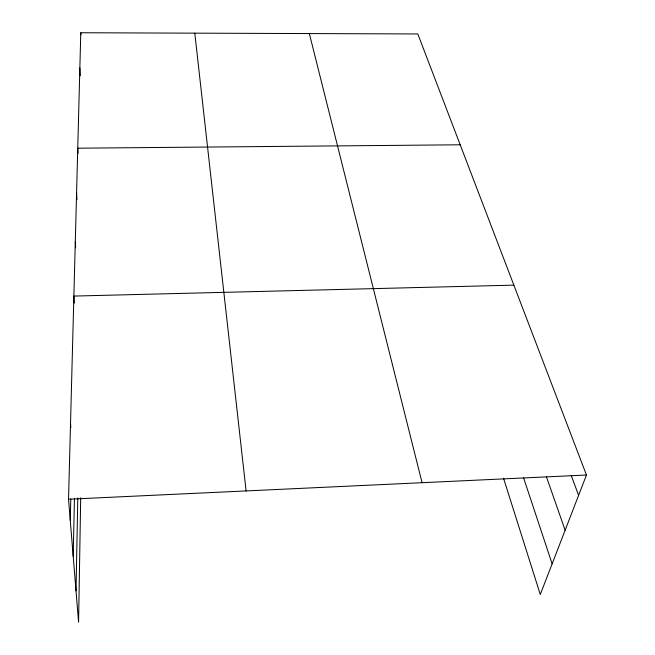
<?xml version="1.0" encoding="UTF-8"?>
<svg xmlns="http://www.w3.org/2000/svg" width="655" height="655" viewBox="0 0 655 655"><rect width="100%" height="100%" fill="white"/><g stroke="black" fill="none" stroke-linecap="round" stroke-linejoin="round"><path stroke-width="0.98" d="M80.688 497.8L78.584 622.25L68.538 499.233L80.786 32.75L417.816 33.954L586.462 475.014L540.285 594.503L503.556 478.273M76.021 590.835L77.789 498.013M73.196 556.251L74.449 498.414M70.257 520.299L70.789 498.881M68.538 499.233L586.462 475.014M513.864 285.138L73.876 296.076L74.326 303.126M460.203 144.796L77.757 148.202L78.035 153.303M571.217 475.44L578.594 495.368M546.344 476.562L565.134 530.206M523.599 477.888L552.132 563.84M309.34 33.569L422.066 482.694M194.789 33.159L246.1 490.923M70.527 423.572L70.83 427.617M75.292 241.867L75.661 247.852M76.586 192.807L76.979 199.709M79.861 67.948L80.262 75.833M80.786 32.75L80.884 34.789"/></g></svg>
